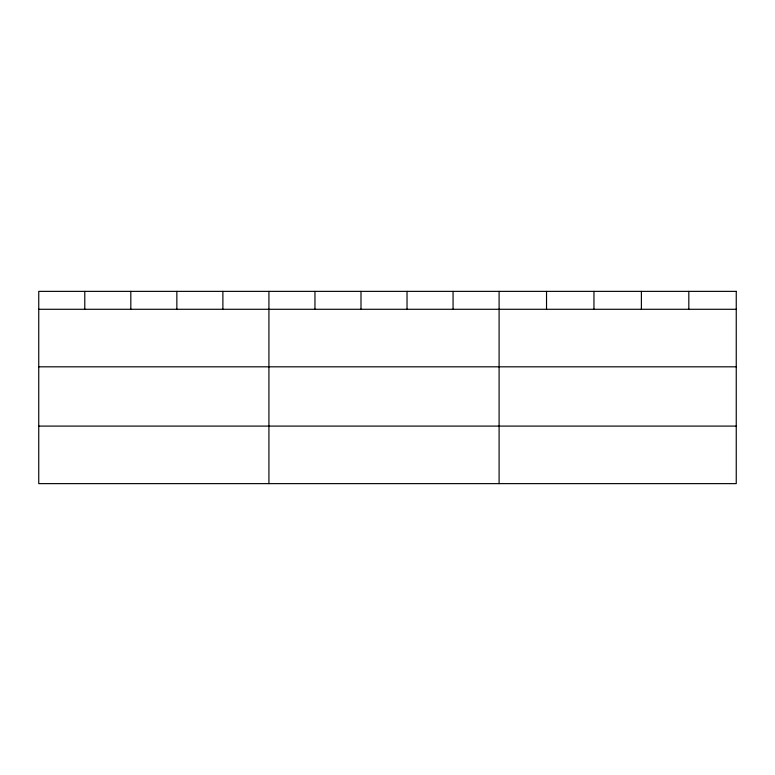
<?xml version="1.0" encoding="UTF-8"?>
<svg xmlns="http://www.w3.org/2000/svg" width="775" height="775" viewBox="0 0 775 775"><rect width="100%" height="100%" fill="white"/><g stroke="black" fill="none" stroke-linecap="round" stroke-linejoin="round"><path stroke-width="1.16" d="M38.75 309.283L736.25 309.283M38.75 366.817L736.25 366.817M38.75 426.095L736.25 426.095M688.82 291.371L688.82 309.283M641.39 291.371L641.39 309.283M593.96 291.371L593.96 309.283M546.53 291.371L546.53 309.283M499.1 291.371L499.1 483.629M453.065 291.371L453.065 309.283M407.03 291.371L407.03 309.283M360.995 291.371L360.995 309.283M314.96 291.371L314.96 309.283M268.925 291.371L268.925 483.629M222.89 291.371L222.89 309.283M176.855 291.371L176.855 309.283M130.82 291.371L130.82 309.283M84.785 291.371L84.785 309.283M736.25 291.371L38.75 291.371L38.75 483.629L736.25 483.629L736.25 291.371"/></g></svg>
